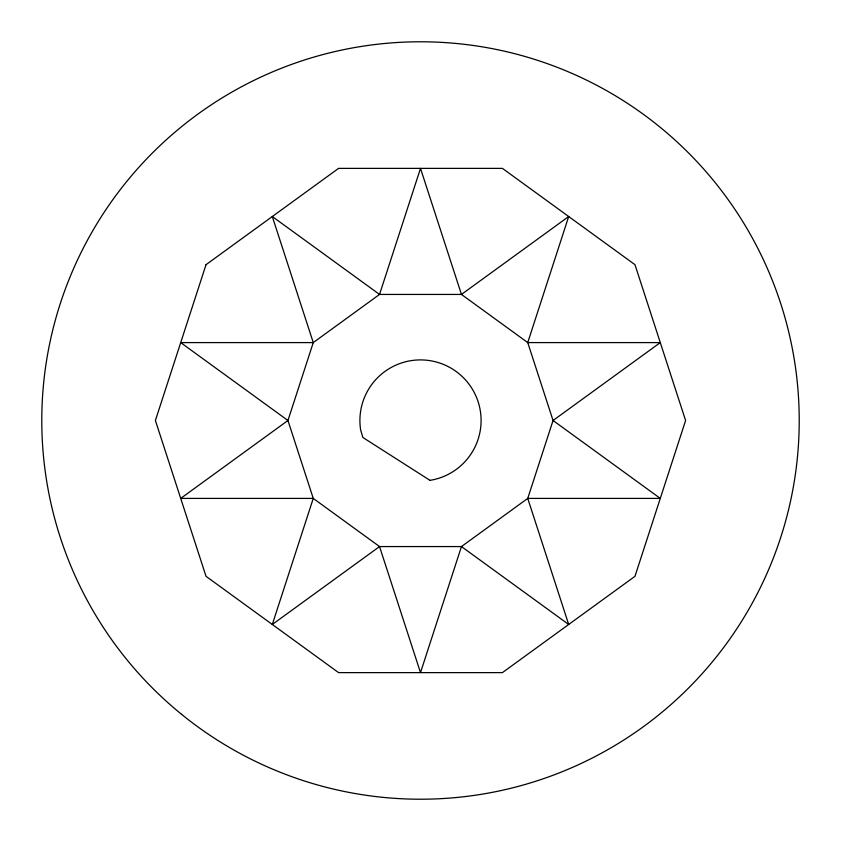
<?xml version="1.0" encoding="UTF-8"?>
<svg xmlns="http://www.w3.org/2000/svg" width="841" height="841" viewBox="0 0 841 841"><rect width="100%" height="100%" fill="white"/><g stroke="black" fill="none" stroke-linecap="round" stroke-linejoin="round"><path stroke-width="1.26" d="M206.034 264.673L155.396 420.5L206.034 576.327L338.576 672.621L502.424 672.621L634.966 576.327L685.604 420.5L634.966 264.673L502.424 168.379L338.576 168.379L206.034 264.673M313.262 342.592L287.948 420.5L180.71 498.408L313.262 498.408L379.543 546.566L420.5 672.621L461.457 546.566L527.738 498.408L660.29 498.408L553.052 420.5L527.738 342.592L568.695 216.526L461.457 294.434L379.543 294.434L272.305 216.526L313.262 342.592L379.543 294.434L420.5 168.379L461.457 294.434L527.738 342.592L660.29 342.592L553.052 420.5L527.738 498.408L568.695 624.474L461.457 546.566L379.543 546.566L272.305 624.474L313.262 498.408L287.948 420.5L180.71 342.592L313.262 342.592M429.982 480.348L362.87 437.478L360.652 429.982A60.594 60.594 0 0 1 411.018 360.652A60.594 60.594 0 0 1 480.348 411.018A60.594 60.594 0 0 1 429.982 480.348M181.603 714.356A378.713 378.713 0 0 0 794.44 480.463A378.713 378.713 0 0 0 285.456 66.681A378.713 378.713 0 0 0 181.603 714.356"/></g></svg>
